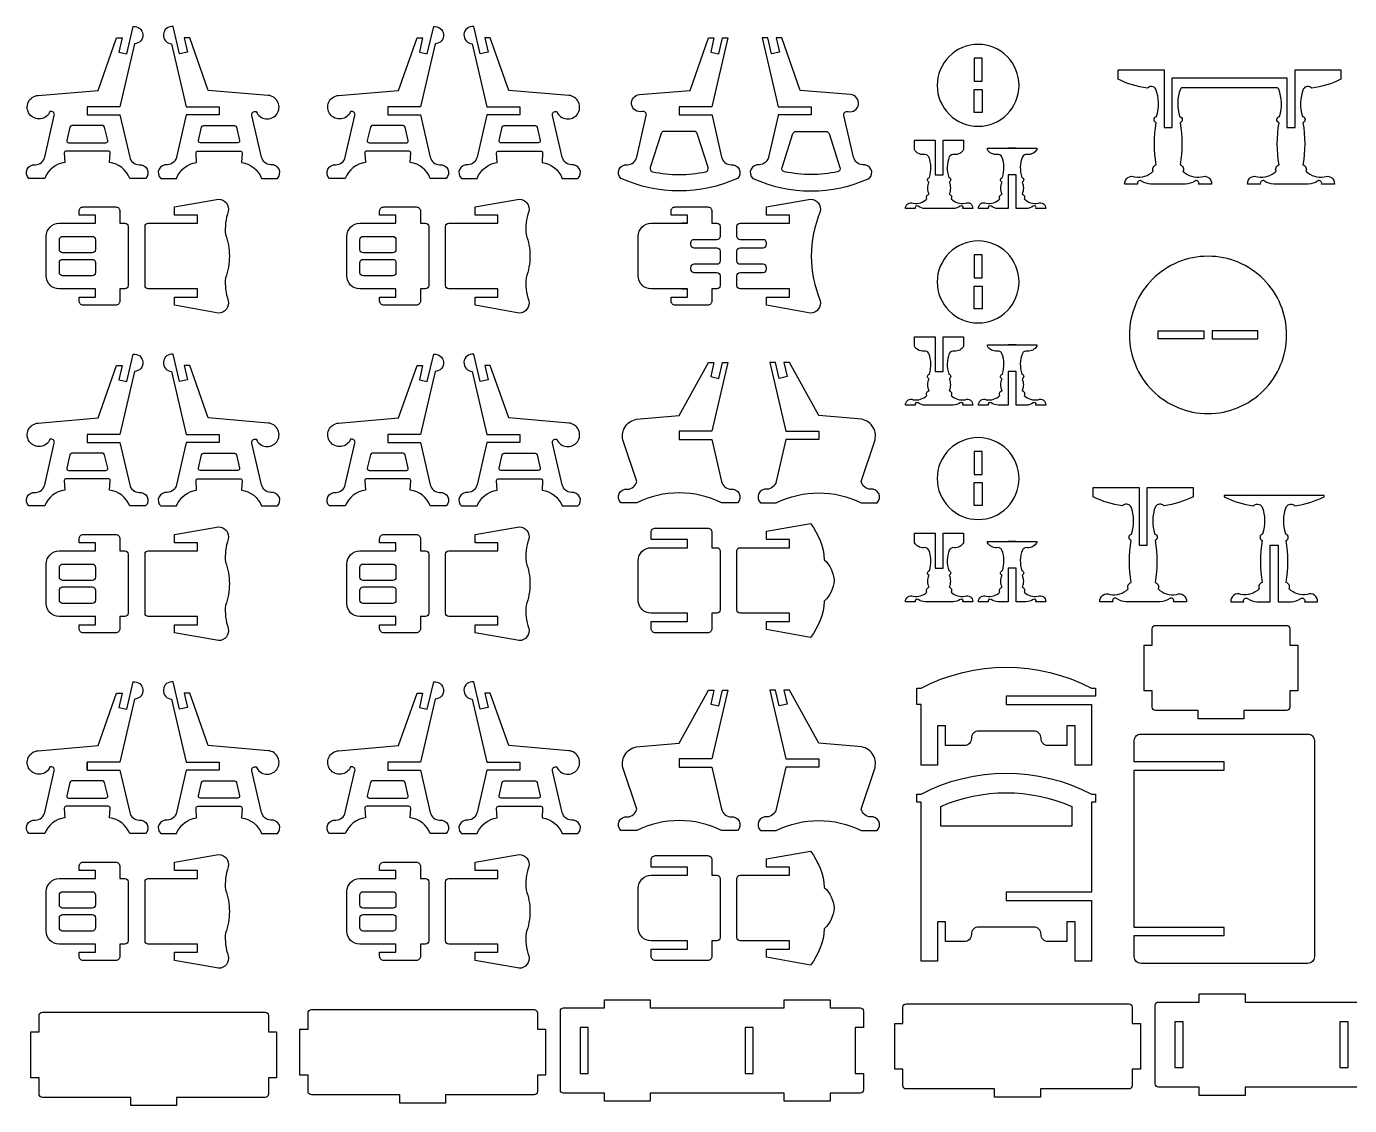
# Model space of a CAD drawing. Extents: x 4832.9 to 4875.3, y 1537.2 to 1563.8.
# Drawn here: x 4832.93 to 4853.13, y 1537.19 to 1553.66 of the extents above; entities that cross this region are included whole.
import ezdxf

# ---------------------------------------------------------------- set-up
doc = ezdxf.new("R2010")
doc.units = 0
doc.header["$MEASUREMENT"] = 0
doc.layers.add('LAYER1', color=18, linetype='CONTINUOUS')

msp = doc.modelspace()

# ---------------------------------------------------------------- linework, layer by layer
at = {"layer": 'LAYER1'}
for points in [[(4833.861, 1552.37), (4833.861, 1552.308), (4834.361, 1552.308), (4834.51, 1551.666, 0.343544), (4834.652, 1551.547, -0.729626), (4834.751, 1551.341), (4834.51, 1551.341, 0.693778), (4834.51, 1551.341, 0.271498), (4834.203, 1551.584), (4834.213, 1551.73, 0.394231), (4834.183, 1551.758), (4833.539, 1551.758, 0.394231), (4833.509, 1551.73), (4833.518, 1551.584, 0.271498), (4833.212, 1551.341), (4832.971, 1551.341, -0.729626), (4833.07, 1551.547, 0.343544), (4833.212, 1551.666), (4833.359, 1552.299, 0.616854), (4833.292, 1552.359, -0.585378), (4832.98, 1552.321, -0.585378), (4833.111, 1552.607), (4834.026, 1552.684), (4834.308, 1553.483), (4834.392, 1553.483), (4834.342, 1553.267), (4834.464, 1553.239), (4834.561, 1553.658, -0.427759), (4834.711, 1553.538, -0.427759), (4834.584, 1553.394), (4834.361, 1552.433), (4833.861, 1552.433)], [(4835.873, 1552.37), (4835.873, 1552.308), (4835.373, 1552.308), (4835.224, 1551.666, -0.343544), (4835.082, 1551.547, 0.729626), (4834.983, 1551.341), (4835.224, 1551.341, -0.693778), (4835.224, 1551.341, -0.271498), (4835.531, 1551.584), (4835.522, 1551.73, -0.394231), (4835.552, 1551.758), (4836.195, 1551.758, -0.394231), (4836.225, 1551.73), (4836.216, 1551.584, -0.271498), (4836.522, 1551.341), (4836.763, 1551.341, 0.729626), (4836.664, 1551.547, -0.343544), (4836.522, 1551.666), (4836.375, 1552.299, -0.616854), (4836.442, 1552.359, 0.585378), (4836.754, 1552.321, 0.585378), (4836.624, 1552.607), (4835.708, 1552.684), (4835.426, 1553.483), (4835.342, 1553.483), (4835.392, 1553.267), (4835.27, 1553.239), (4835.173, 1553.658, 0.427759), (4835.023, 1553.538, 0.427759), (4835.15, 1553.394), (4835.373, 1552.433), (4835.873, 1552.433)], [(4838.449, 1552.37), (4838.449, 1552.308), (4838.949, 1552.308), (4839.098, 1551.666, 0.343544), (4839.24, 1551.547, -0.729626), (4839.339, 1551.341), (4839.098, 1551.341, 0.693778), (4839.098, 1551.341, 0.271498), (4838.792, 1551.584), (4838.801, 1551.73, 0.394231), (4838.771, 1551.758), (4838.127, 1551.758, 0.394231), (4838.097, 1551.73), (4838.107, 1551.584, 0.271498), (4837.8, 1551.341), (4837.559, 1551.341, -0.729626), (4837.658, 1551.547, 0.343544), (4837.8, 1551.666), (4837.947, 1552.299, 0.616854), (4837.881, 1552.359, -0.585378), (4837.568, 1552.321, -0.585378), (4837.699, 1552.607), (4838.614, 1552.684), (4838.897, 1553.483), (4838.981, 1553.483), (4838.931, 1553.267), (4839.052, 1553.239), (4839.15, 1553.658, -0.427759), (4839.299, 1553.538, -0.427759), (4839.172, 1553.394), (4838.949, 1552.433), (4838.449, 1552.433)], [(4840.462, 1552.37), (4840.462, 1552.308), (4839.962, 1552.308), (4839.813, 1551.666, -0.343544), (4839.671, 1551.547, 0.729626), (4839.572, 1551.341), (4839.813, 1551.341, -0.693778), (4839.813, 1551.341, -0.271498), (4840.119, 1551.584), (4840.11, 1551.73, -0.394231), (4840.14, 1551.758), (4840.784, 1551.758, -0.394231), (4840.813, 1551.73), (4840.804, 1551.584, -0.271498), (4841.111, 1551.341), (4841.352, 1551.341, 0.729626), (4841.253, 1551.547, -0.343544), (4841.111, 1551.666), (4840.964, 1552.299, -0.616854), (4841.03, 1552.359, 0.585378), (4841.343, 1552.321, 0.585378), (4841.212, 1552.607), (4840.296, 1552.684), (4840.014, 1553.483), (4839.93, 1553.483), (4839.98, 1553.267), (4839.858, 1553.239), (4839.761, 1553.658, 0.427759), (4839.612, 1553.538, 0.427759), (4839.739, 1553.394), (4839.962, 1552.433), (4840.462, 1552.433)], [(4843.787, 1551.341, -0.216684), (4842.007, 1551.341, -0.729626), (4842.106, 1551.547, 0.343544), (4842.248, 1551.666), (4842.395, 1552.299, 0.616854), (4842.328, 1552.359, -0.432644), (4842.171, 1552.47, -0.432644), (4842.292, 1552.619), (4843.062, 1552.684), (4843.344, 1553.483), (4843.428, 1553.483), (4843.378, 1553.267), (4843.5, 1553.239), (4843.556, 1553.483), (4843.64, 1553.483), (4843.397, 1552.433), (4842.897, 1552.433), (4842.897, 1552.308), (4843.397, 1552.308, 0.04526), (4843.399, 1552.299), (4843.545, 1551.666, 0.343544), (4843.688, 1551.547, -0.729626)], [(4844.019, 1551.341, 0.216684), (4845.799, 1551.341, 0.729626), (4845.7, 1551.547, -0.343544), (4845.558, 1551.666), (4845.411, 1552.299, -0.616854), (4845.478, 1552.359, 0.432644), (4845.634, 1552.47, 0.432644), (4845.513, 1552.619), (4844.744, 1552.684), (4844.462, 1553.483), (4844.378, 1553.483), (4844.428, 1553.267), (4844.306, 1553.239), (4844.249, 1553.483), (4844.165, 1553.483), (4844.409, 1552.433), (4844.909, 1552.433), (4844.909, 1552.308), (4844.409, 1552.308, -0.04526), (4844.407, 1552.299), (4844.26, 1551.666, -0.343544), (4844.118, 1551.547, 0.729626)], [(4847.46, 1553.385, 0.414214), (4846.835, 1552.76, 0.414214), (4847.46, 1552.135, 0.414214), (4848.085, 1552.76, 0.414214)], [(4852.032, 1552.723), (4850.564, 1552.723, 0.076649), (4850.548, 1552.704, 0.169376), (4850.536, 1552.286, -0.755968), (4850.543, 1552.19, -0.0823), (4850.543, 1551.546, -0.497317), (4850.587, 1551.449, 0.242348), (4850.868, 1551.363, -0.570657), (4851.023, 1551.253), (4850.826, 1551.253, 0.75881), (4850.766, 1551.3, -0.158853), (4850.623, 1551.253), (4850.098, 1551.253, -0.158853), (4849.955, 1551.3, 0.75881), (4849.895, 1551.253), (4849.698, 1551.253, -0.570657), (4849.853, 1551.363, 0.242348), (4850.134, 1551.449, -0.497317), (4850.178, 1551.546, -0.0823), (4850.178, 1552.19, -0.755968), (4850.185, 1552.286, 0.169376), (4850.173, 1552.704, 0.480983), (4850.044, 1552.718, -0.082494), (4849.598, 1552.853), (4849.598, 1552.998), (4850.298, 1552.998), (4850.298, 1552.115), (4850.423, 1552.115), (4850.423, 1552.873), (4852.173, 1552.873), (4852.173, 1552.115), (4852.298, 1552.115), (4852.298, 1552.998), (4852.998, 1552.998), (4852.998, 1552.853, -0.082494), (4852.552, 1552.718, 0.480983), (4852.423, 1552.704, 0.169376), (4852.411, 1552.286, -0.755968), (4852.418, 1552.19, -0.0823), (4852.418, 1551.546, -0.497317), (4852.462, 1551.449, 0.242348), (4852.743, 1551.363, -0.570657), (4852.898, 1551.253), (4852.701, 1551.253, 0.75881), (4852.641, 1551.3, -0.158853), (4852.498, 1551.253), (4851.973, 1551.253, -0.158853), (4851.83, 1551.3, 0.75881), (4851.77, 1551.253), (4851.573, 1551.253, -0.570657), (4851.728, 1551.363, 0.242348), (4852.009, 1551.449, -0.497317), (4852.053, 1551.546, -0.0823), (4852.053, 1552.19, -0.755968), (4852.06, 1552.286, 0.169376), (4852.048, 1552.704, 0.076649)], [(4833.861, 1552.146), (4833.624, 1552.146, 0.348878), (4833.595, 1552.122), (4833.548, 1551.919, 0.482714), (4833.577, 1551.883), (4834.145, 1551.883, 0.216532), (4834.167, 1551.893, 0.240993), (4834.174, 1551.919), (4834.127, 1552.122, 0.348878), (4834.098, 1552.146)], [(4835.873, 1552.146), (4836.11, 1552.146, -0.348878), (4836.139, 1552.122), (4836.187, 1551.919, -0.482714), (4836.157, 1551.883), (4835.589, 1551.883, -0.216532), (4835.567, 1551.893, -0.240993), (4835.56, 1551.919), (4835.607, 1552.122, -0.348878), (4835.636, 1552.146)], [(4838.449, 1552.146), (4838.212, 1552.146, 0.348878), (4838.183, 1552.122), (4838.136, 1551.919, 0.482714), (4838.165, 1551.883), (4838.733, 1551.883, 0.216532), (4838.756, 1551.893, 0.240993), (4838.762, 1551.919), (4838.715, 1552.122, 0.348878), (4838.686, 1552.146)], [(4840.462, 1552.146), (4840.699, 1552.146, -0.348878), (4840.728, 1552.122), (4840.775, 1551.919, -0.482714), (4840.746, 1551.883), (4840.178, 1551.883, -0.216532), (4840.155, 1551.893, -0.240993), (4840.148, 1551.919), (4840.196, 1552.122, -0.348878), (4840.225, 1552.146)], [(4843.339, 1551.507), (4843.173, 1552.023, 0.325785), (4843.125, 1552.058), (4842.668, 1552.058, 0.325785), (4842.62, 1552.023), (4842.454, 1551.507, 0.442618), (4842.491, 1551.442, 0.107932), (4843.302, 1551.442, 0.442618)], [(4844.467, 1551.507), (4844.633, 1552.023, -0.325785), (4844.68, 1552.058), (4845.138, 1552.058, -0.325785), (4845.185, 1552.023), (4845.351, 1551.507, -0.442618), (4845.315, 1551.442, -0.107932), (4844.504, 1551.442, -0.442618)], [(4847.239, 1551.78, -0.301445), (4847.098, 1551.705, 0.346418), (4847.02, 1551.668, 0.169376), (4847.011, 1551.355, -0.755968), (4847.017, 1551.283, -0.217136), (4847.017, 1551.1, -0.497317), (4847.05, 1551.027, 0.242348), (4847.26, 1550.963, -0.570657), (4847.377, 1550.88), (4847.229, 1550.88, 0.75881), (4847.184, 1550.915, -0.158853), (4847.077, 1550.88), (4846.652, 1550.88, -0.158853), (4846.544, 1550.915, 0.75881), (4846.5, 1550.88), (4846.352, 1550.88, -0.570657), (4846.468, 1550.963, 0.242348), (4846.678, 1551.027, -0.497317), (4846.712, 1551.1, -0.217136), (4846.712, 1551.283, -0.755968), (4846.717, 1551.355, 0.169376), (4846.708, 1551.668, 0.346418), (4846.63, 1551.705, -0.301445), (4846.489, 1551.78), (4846.489, 1551.925), (4846.802, 1551.925), (4846.802, 1551.393), (4846.927, 1551.393), (4846.927, 1551.925), (4847.239, 1551.925)], [(4848.354, 1551.78, -0.301445), (4848.212, 1551.705, 0.346418), (4848.135, 1551.668, 0.169376), (4848.126, 1551.355, -0.755968), (4848.131, 1551.283, -0.217136), (4848.131, 1551.1, -0.497317), (4848.164, 1551.027, 0.242348), (4848.375, 1550.963, -0.570657), (4848.491, 1550.88), (4848.343, 1550.88, 0.75881), (4848.299, 1550.915, -0.158853), (4848.191, 1550.88), (4848.041, 1550.88), (4848.041, 1551.393), (4847.916, 1551.393), (4847.916, 1550.88), (4847.766, 1550.88, -0.158853), (4847.659, 1550.915, 0.75881), (4847.614, 1550.88), (4847.466, 1550.88, -0.570657), (4847.583, 1550.963, 0.242348), (4847.793, 1551.027, -0.497317), (4847.826, 1551.1, -0.217136), (4847.826, 1551.283, -0.755968), (4847.831, 1551.355, 0.169376), (4847.823, 1551.668, 0.346418), (4847.745, 1551.705, -0.301445), (4847.604, 1551.78), (4847.604, 1551.8), (4848.354, 1551.8)], [(4833.432, 1550.655), (4833.986, 1550.655), (4833.986, 1550.78), (4833.736, 1550.78), (4833.736, 1550.839, -0.414214), (4833.801, 1550.905), (4834.295, 1550.905, -0.414214), (4834.361, 1550.839), (4834.361, 1550.655), (4834.436, 1550.655, -0.414214), (4834.486, 1550.605), (4834.486, 1549.705, -0.414214), (4834.436, 1549.655), (4834.361, 1549.655), (4834.361, 1549.47, -0.414214), (4834.295, 1549.405), (4833.801, 1549.405, -0.414214), (4833.736, 1549.47), (4833.736, 1549.53), (4833.986, 1549.53), (4833.986, 1549.655), (4833.432, 1549.655, -0.414214), (4833.236, 1549.851), (4833.236, 1550.458, -0.414214)], [(4834.743, 1550.155), (4834.743, 1550.605, -0.414214), (4834.793, 1550.655), (4835.543, 1550.655), (4835.543, 1550.78), (4835.193, 1550.78), (4835.193, 1550.905), (4835.865, 1551.023, -0.480696), (4836.015, 1550.835, 0.114725), (4835.972, 1550.484, -0.088383), (4836.031, 1550.155, -0.088383), (4835.972, 1549.825, 0.114725), (4836.015, 1549.474, -0.480696), (4835.865, 1549.286), (4835.193, 1549.405), (4835.193, 1549.53), (4835.543, 1549.53), (4835.543, 1549.655), (4834.793, 1549.655, -0.414214), (4834.743, 1549.705)], [(4838.021, 1550.655), (4838.574, 1550.655), (4838.574, 1550.78), (4838.324, 1550.78), (4838.324, 1550.839, -0.414214), (4838.39, 1550.905), (4838.884, 1550.905, -0.414214), (4838.949, 1550.839), (4838.949, 1550.655), (4839.024, 1550.655, -0.414214), (4839.074, 1550.605), (4839.074, 1549.705, -0.414214), (4839.024, 1549.655), (4838.949, 1549.655), (4838.949, 1549.47, -0.414214), (4838.884, 1549.405), (4838.39, 1549.405, -0.414214), (4838.324, 1549.47), (4838.324, 1549.53), (4838.574, 1549.53), (4838.574, 1549.655), (4838.021, 1549.655, -0.414214), (4837.824, 1549.851), (4837.824, 1550.458, -0.414214)], [(4839.331, 1550.155), (4839.331, 1550.605, -0.414214), (4839.381, 1550.655), (4840.131, 1550.655), (4840.131, 1550.78), (4839.781, 1550.78), (4839.781, 1550.905), (4840.453, 1551.023, -0.480696), (4840.603, 1550.835, 0.114725), (4840.56, 1550.484, -0.088383), (4840.619, 1550.155, -0.088383), (4840.56, 1549.825, 0.114725), (4840.603, 1549.474, -0.480696), (4840.453, 1549.286), (4839.781, 1549.405), (4839.781, 1549.53), (4840.131, 1549.53), (4840.131, 1549.655), (4839.381, 1549.655, -0.414214), (4839.331, 1549.705)], [(4843.522, 1550.605), (4843.522, 1550.455, -0.414214), (4843.472, 1550.405), (4843.122, 1550.405, 0.414214), (4843.072, 1550.355), (4843.072, 1550.33, 0.414214), (4843.122, 1550.28), (4843.472, 1550.28, -0.414214), (4843.522, 1550.23), (4843.522, 1550.155), (4843.522, 1550.08, -0.414214), (4843.472, 1550.03), (4843.122, 1550.03, 0.414214), (4843.072, 1549.98), (4843.072, 1549.955, 0.414214), (4843.122, 1549.905), (4843.472, 1549.905, -0.414214), (4843.522, 1549.855), (4843.522, 1549.705, -0.414214), (4843.472, 1549.655), (4843.397, 1549.655), (4843.397, 1549.47, -0.414214), (4843.331, 1549.405), (4842.837, 1549.405, -0.414214), (4842.772, 1549.47), (4842.772, 1549.53), (4843.022, 1549.53), (4843.022, 1549.655), (4842.468, 1549.655, -0.414214), (4842.272, 1549.851), (4842.272, 1550.458, -0.414214), (4842.468, 1550.655), (4843.022, 1550.655), (4843.022, 1550.78), (4842.772, 1550.78), (4842.772, 1550.839, -0.414214), (4842.837, 1550.905), (4843.331, 1550.905, -0.414214), (4843.397, 1550.839), (4843.397, 1550.655), (4843.472, 1550.655, -0.414214)], [(4845.05, 1549.474, -0.480696), (4844.9, 1549.286), (4844.229, 1549.405), (4844.229, 1549.53), (4844.579, 1549.53), (4844.579, 1549.655), (4843.829, 1549.655, -0.414214), (4843.779, 1549.705), (4843.779, 1549.855, -0.414214), (4843.829, 1549.905), (4844.179, 1549.905, 0.414214), (4844.229, 1549.955), (4844.229, 1549.98, 0.414214), (4844.179, 1550.03), (4843.829, 1550.03, -0.414214), (4843.779, 1550.08), (4843.779, 1550.155), (4843.779, 1550.23, -0.414214), (4843.829, 1550.28), (4844.179, 1550.28, 0.414214), (4844.229, 1550.33), (4844.229, 1550.355, 0.414214), (4844.179, 1550.405), (4843.829, 1550.405, -0.414214), (4843.779, 1550.455), (4843.779, 1550.605, -0.414214), (4843.829, 1550.655), (4844.579, 1550.655), (4844.579, 1550.78), (4844.229, 1550.78), (4844.229, 1550.905), (4844.9, 1551.023, -0.480696), (4845.05, 1550.835, 0.200144)], [(4833.986, 1550.405), (4833.986, 1550.255, -0.414214), (4833.936, 1550.205), (4833.486, 1550.205, -0.414214), (4833.436, 1550.255), (4833.436, 1550.405, -0.414214), (4833.486, 1550.455), (4833.936, 1550.455, -0.414214)], [(4838.574, 1550.405), (4838.574, 1550.255, -0.414214), (4838.524, 1550.205), (4838.074, 1550.205, -0.414214), (4838.024, 1550.255), (4838.024, 1550.405, -0.414214), (4838.074, 1550.455), (4838.524, 1550.455, -0.414214)], [(4847.46, 1550.385, 0.414214), (4846.835, 1549.76, 0.414214), (4847.46, 1549.135, 0.414214), (4848.085, 1549.76, 0.414214)], [(4833.986, 1550.055), (4833.986, 1549.905, -0.414214), (4833.936, 1549.855), (4833.486, 1549.855, -0.414214), (4833.436, 1549.905), (4833.436, 1550.055, -0.414214), (4833.486, 1550.105), (4833.936, 1550.105, -0.414214)], [(4838.574, 1550.055), (4838.574, 1549.905, -0.414214), (4838.524, 1549.855), (4838.074, 1549.855, -0.414214), (4838.024, 1549.905), (4838.024, 1550.055, -0.414214), (4838.074, 1550.105), (4838.524, 1550.105, -0.414214)], [(4850.969, 1550.152, 0.414214), (4849.769, 1548.952, 0.414214), (4850.969, 1547.752, 0.414214), (4852.169, 1548.952, 0.414214)], [(4847.239, 1548.78, -0.301445), (4847.098, 1548.705, 0.346418), (4847.02, 1548.668, 0.169376), (4847.011, 1548.355, -0.755968), (4847.017, 1548.283, -0.217136), (4847.017, 1548.1, -0.497317), (4847.05, 1548.027, 0.242348), (4847.26, 1547.963, -0.570657), (4847.377, 1547.88), (4847.229, 1547.88, 0.75881), (4847.184, 1547.915, -0.158853), (4847.077, 1547.88), (4846.652, 1547.88, -0.158853), (4846.544, 1547.915, 0.75881), (4846.5, 1547.88), (4846.352, 1547.88, -0.570657), (4846.468, 1547.963, 0.242348), (4846.678, 1548.027, -0.497317), (4846.712, 1548.1, -0.217136), (4846.712, 1548.283, -0.755968), (4846.717, 1548.355, 0.169376), (4846.708, 1548.668, 0.346418), (4846.63, 1548.705, -0.301445), (4846.489, 1548.78), (4846.489, 1548.925), (4846.802, 1548.925), (4846.802, 1548.393), (4846.927, 1548.393), (4846.927, 1548.925), (4847.239, 1548.925)], [(4833.861, 1547.37), (4833.861, 1547.308), (4834.361, 1547.308), (4834.51, 1546.666, 0.343544), (4834.652, 1546.547, -0.729626), (4834.751, 1546.341), (4834.51, 1546.341, 0.693778), (4834.51, 1546.341, 0.271498), (4834.203, 1546.584), (4834.213, 1546.73, 0.394231), (4834.183, 1546.758), (4833.539, 1546.758, 0.394231), (4833.509, 1546.73), (4833.518, 1546.584, 0.271498), (4833.212, 1546.341), (4832.971, 1546.341, -0.729626), (4833.07, 1546.547, 0.343544), (4833.212, 1546.666), (4833.359, 1547.299, 0.616854), (4833.292, 1547.359, -0.585378), (4832.98, 1547.321, -0.585378), (4833.111, 1547.607), (4834.026, 1547.684), (4834.308, 1548.483), (4834.392, 1548.483), (4834.342, 1548.267), (4834.464, 1548.239), (4834.561, 1548.658, -0.427759), (4834.711, 1548.538, -0.427759), (4834.584, 1548.394), (4834.361, 1547.433), (4833.861, 1547.433)], [(4835.873, 1547.37), (4835.873, 1547.308), (4835.373, 1547.308), (4835.224, 1546.666, -0.343544), (4835.082, 1546.547, 0.729626), (4834.983, 1546.341), (4835.224, 1546.341, -0.693778), (4835.224, 1546.341, -0.271498), (4835.531, 1546.584), (4835.522, 1546.73, -0.394231), (4835.552, 1546.758), (4836.195, 1546.758, -0.394231), (4836.225, 1546.73), (4836.216, 1546.584, -0.271498), (4836.522, 1546.341), (4836.763, 1546.341, 0.729626), (4836.664, 1546.547, -0.343544), (4836.522, 1546.666), (4836.375, 1547.299, -0.616854), (4836.442, 1547.359, 0.585378), (4836.754, 1547.321, 0.585378), (4836.624, 1547.607), (4835.708, 1547.684), (4835.426, 1548.483), (4835.342, 1548.483), (4835.392, 1548.267), (4835.27, 1548.239), (4835.173, 1548.658, 0.427759), (4835.023, 1548.538, 0.427759), (4835.15, 1548.394), (4835.373, 1547.433), (4835.873, 1547.433)], [(4838.449, 1547.37), (4838.449, 1547.308), (4838.949, 1547.308), (4839.098, 1546.666, 0.343544), (4839.24, 1546.547, -0.729626), (4839.339, 1546.341), (4839.098, 1546.341, 0.693778), (4839.098, 1546.341, 0.271498), (4838.792, 1546.584), (4838.801, 1546.73, 0.394231), (4838.771, 1546.758), (4838.127, 1546.758, 0.394231), (4838.097, 1546.73), (4838.107, 1546.584, 0.271498), (4837.8, 1546.341), (4837.559, 1546.341, -0.729626), (4837.658, 1546.547, 0.343544), (4837.8, 1546.666), (4837.947, 1547.299, 0.616854), (4837.881, 1547.359, -0.585378), (4837.568, 1547.321, -0.585378), (4837.699, 1547.607), (4838.614, 1547.684), (4838.897, 1548.483), (4838.981, 1548.483), (4838.931, 1548.267), (4839.052, 1548.239), (4839.15, 1548.658, -0.427759), (4839.299, 1548.538, -0.427759), (4839.172, 1548.394), (4838.949, 1547.433), (4838.449, 1547.433)], [(4840.462, 1547.37), (4840.462, 1547.308), (4839.962, 1547.308), (4839.813, 1546.666, -0.343544), (4839.671, 1546.547, 0.729626), (4839.572, 1546.341), (4839.813, 1546.341, -0.693778), (4839.813, 1546.341, -0.271498), (4840.119, 1546.584), (4840.11, 1546.73, -0.394231), (4840.14, 1546.758), (4840.784, 1546.758, -0.394231), (4840.813, 1546.73), (4840.804, 1546.584, -0.271498), (4841.111, 1546.341), (4841.352, 1546.341, 0.729626), (4841.253, 1546.547, -0.343544), (4841.111, 1546.666), (4840.964, 1547.299, -0.616854), (4841.03, 1547.359, 0.585378), (4841.343, 1547.321, 0.585378), (4841.212, 1547.607), (4840.296, 1547.684), (4840.014, 1548.483), (4839.93, 1548.483), (4839.98, 1548.267), (4839.858, 1548.239), (4839.761, 1548.658, 0.427759), (4839.612, 1548.538, 0.427759), (4839.739, 1548.394), (4839.962, 1547.433), (4840.462, 1547.433)], [(4848.354, 1548.78, -0.301445), (4848.212, 1548.705, 0.346418), (4848.135, 1548.668, 0.169376), (4848.126, 1548.355, -0.755968), (4848.131, 1548.283, -0.217136), (4848.131, 1548.1, -0.497317), (4848.164, 1548.027, 0.242348), (4848.375, 1547.963, -0.570657), (4848.491, 1547.88), (4848.343, 1547.88, 0.75881), (4848.299, 1547.915, -0.158853), (4848.191, 1547.88), (4848.041, 1547.88), (4848.041, 1548.393), (4847.916, 1548.393), (4847.916, 1547.88), (4847.766, 1547.88, -0.158853), (4847.659, 1547.915, 0.75881), (4847.614, 1547.88), (4847.466, 1547.88, -0.570657), (4847.583, 1547.963, 0.242348), (4847.793, 1548.027, -0.497317), (4847.826, 1548.1, -0.217136), (4847.826, 1548.283, -0.755968), (4847.831, 1548.355, 0.169376), (4847.823, 1548.668, 0.346418), (4847.745, 1548.705, -0.301445), (4847.604, 1548.78), (4847.604, 1548.8), (4848.354, 1548.8)], [(4842.897, 1547.42), (4842.897, 1547.358), (4843.397, 1547.358), (4843.545, 1546.716, 0.343544), (4843.688, 1546.597, -0.729626), (4843.787, 1546.391), (4843.545, 1546.391, 0.230289), (4842.248, 1546.391), (4842.007, 1546.391, -0.729626), (4842.106, 1546.597, 0.343544), (4842.248, 1546.716), (4842.045, 1547.322, -0.456332), (4842.241, 1547.665), (4842.897, 1547.72), (4843.344, 1548.533), (4843.428, 1548.533), (4843.378, 1548.317), (4843.5, 1548.289), (4843.556, 1548.533), (4843.64, 1548.533), (4843.397, 1547.483), (4842.897, 1547.483)], [(4845.027, 1547.42), (4845.027, 1547.358), (4844.527, 1547.358), (4844.378, 1546.716, -0.343544), (4844.236, 1546.597, 0.729626), (4844.137, 1546.391), (4844.378, 1546.391, -0.230289), (4845.676, 1546.391), (4845.917, 1546.391, 0.729626), (4845.818, 1546.597, -0.343544), (4845.676, 1546.716), (4845.878, 1547.322, 0.456332), (4845.683, 1547.665), (4845.027, 1547.72), (4844.579, 1548.533), (4844.496, 1548.533), (4844.546, 1548.317), (4844.424, 1548.289), (4844.367, 1548.533), (4844.283, 1548.533), (4844.527, 1547.483), (4845.027, 1547.483)], [(4847.46, 1547.385, 0.414214), (4846.835, 1546.76, 0.414214), (4847.46, 1546.135, 0.414214), (4848.085, 1546.76, 0.414214)], [(4833.861, 1547.146), (4833.624, 1547.146, 0.348878), (4833.595, 1547.122), (4833.548, 1546.919, 0.482714), (4833.577, 1546.883), (4834.145, 1546.883, 0.216532), (4834.167, 1546.893, 0.240993), (4834.174, 1546.919), (4834.127, 1547.122, 0.348878), (4834.098, 1547.146)], [(4835.873, 1547.146), (4836.11, 1547.146, -0.348878), (4836.139, 1547.122), (4836.187, 1546.919, -0.482714), (4836.157, 1546.883), (4835.589, 1546.883, -0.216532), (4835.567, 1546.893, -0.240993), (4835.56, 1546.919), (4835.607, 1547.122, -0.348878), (4835.636, 1547.146)], [(4838.449, 1547.146), (4838.212, 1547.146, 0.348878), (4838.183, 1547.122), (4838.136, 1546.919, 0.482714), (4838.165, 1546.883), (4838.733, 1546.883, 0.216532), (4838.756, 1546.893, 0.240993), (4838.762, 1546.919), (4838.715, 1547.122, 0.348878), (4838.686, 1547.146)], [(4840.462, 1547.146), (4840.699, 1547.146, -0.348878), (4840.728, 1547.122), (4840.775, 1546.919, -0.482714), (4840.746, 1546.883), (4840.178, 1546.883, -0.216532), (4840.155, 1546.893, -0.240993), (4840.148, 1546.919), (4840.196, 1547.122, -0.348878), (4840.225, 1547.146)], [(4850.741, 1546.48, -0.082494), (4850.296, 1546.345, 0.480983), (4850.166, 1546.331, 0.169376), (4850.155, 1545.913, -0.755968), (4850.161, 1545.817, -0.0823), (4850.161, 1545.173, -0.497317), (4850.206, 1545.076, 0.242348), (4850.486, 1544.991, -0.570657), (4850.641, 1544.88), (4850.444, 1544.88, 0.75881), (4850.385, 1544.927, -0.158853), (4850.241, 1544.88), (4849.716, 1544.88, -0.158853), (4849.573, 1544.927, 0.75881), (4849.514, 1544.88), (4849.316, 1544.88, -0.570657), (4849.472, 1544.991, 0.242348), (4849.752, 1545.076, -0.497317), (4849.796, 1545.173, -0.0823), (4849.796, 1545.817, -0.755968), (4849.803, 1545.913, 0.169376), (4849.792, 1546.331, 0.480983), (4849.662, 1546.345, -0.082494), (4849.216, 1546.48), (4849.216, 1546.625), (4849.916, 1546.625), (4849.916, 1545.743), (4850.041, 1545.743), (4850.041, 1546.625), (4850.741, 1546.625)], [(4852.741, 1546.48), (4852.741, 1546.5), (4851.216, 1546.5), (4851.216, 1546.48, 0.082494), (4851.662, 1546.345, -0.480983), (4851.792, 1546.331, -0.169376), (4851.803, 1545.913, 0.755968), (4851.796, 1545.817, 0.0823), (4851.796, 1545.173, 0.497317), (4851.752, 1545.076, -0.242348), (4851.472, 1544.991, 0.570657), (4851.316, 1544.88), (4851.514, 1544.88, -0.75881), (4851.573, 1544.927, 0.158853), (4851.716, 1544.88), (4851.916, 1544.88), (4851.916, 1545.743), (4852.041, 1545.743), (4852.041, 1544.88), (4852.241, 1544.88, 0.158853), (4852.385, 1544.927, -0.75881), (4852.444, 1544.88), (4852.641, 1544.88, 0.570657), (4852.486, 1544.991, -0.242348), (4852.206, 1545.076, 0.497317), (4852.161, 1545.173, 0.0823), (4852.161, 1545.817, 0.755968), (4852.155, 1545.913, -0.169376), (4852.166, 1546.331, -0.480983), (4852.296, 1546.345, 0.082494)], [(4834.743, 1545.155), (4834.743, 1545.605, -0.414214), (4834.793, 1545.655), (4835.543, 1545.655), (4835.543, 1545.78), (4835.193, 1545.78), (4835.193, 1545.905), (4835.865, 1546.023, -0.480696), (4836.015, 1545.835, 0.114725), (4835.972, 1545.484, -0.088383), (4836.031, 1545.155, -0.088383), (4835.972, 1544.825, 0.114725), (4836.015, 1544.474, -0.480696), (4835.865, 1544.286), (4835.193, 1544.405), (4835.193, 1544.53), (4835.543, 1544.53), (4835.543, 1544.655), (4834.793, 1544.655, -0.414214), (4834.743, 1544.705)], [(4839.331, 1545.155), (4839.331, 1545.605, -0.414214), (4839.381, 1545.655), (4840.131, 1545.655), (4840.131, 1545.78), (4839.781, 1545.78), (4839.781, 1545.905), (4840.453, 1546.023, -0.480696), (4840.603, 1545.835, 0.114725), (4840.56, 1545.484, -0.088383), (4840.619, 1545.155, -0.088383), (4840.56, 1544.825, 0.114725), (4840.603, 1544.474, -0.480696), (4840.453, 1544.286), (4839.781, 1544.405), (4839.781, 1544.53), (4840.131, 1544.53), (4840.131, 1544.655), (4839.381, 1544.655, -0.414214), (4839.331, 1544.705)], [(4842.468, 1545.705), (4843.022, 1545.705), (4843.022, 1545.83), (4842.468, 1545.83), (4842.468, 1545.939, -0.414214), (4842.533, 1546.005), (4843.331, 1546.005, -0.414214), (4843.397, 1545.939), (4843.397, 1545.705), (4843.472, 1545.705, -0.414214), (4843.522, 1545.655), (4843.522, 1544.755, -0.414214), (4843.472, 1544.705), (4843.397, 1544.705), (4843.397, 1544.47, -0.414214), (4843.331, 1544.405), (4842.533, 1544.405, -0.414214), (4842.468, 1544.47), (4842.468, 1544.58), (4843.022, 1544.58), (4843.022, 1544.705), (4842.468, 1544.705, -0.414214), (4842.272, 1544.901), (4842.272, 1545.508, -0.414214)], [(4844.9, 1544.336), (4844.229, 1544.455), (4844.229, 1544.58), (4844.579, 1544.58), (4844.579, 1544.705), (4843.829, 1544.705, -0.414214), (4843.779, 1544.755), (4843.779, 1545.205), (4843.779, 1545.655, -0.414214), (4843.829, 1545.705), (4844.579, 1545.705), (4844.579, 1545.83), (4844.229, 1545.83), (4844.229, 1545.955), (4844.9, 1546.073, -0.157436), (4845.112, 1545.519, -0.191506), (4845.26, 1545.205, -0.191506), (4845.112, 1544.89, -0.157436)], [(4833.432, 1545.655), (4833.986, 1545.655), (4833.986, 1545.78), (4833.736, 1545.78), (4833.736, 1545.839, -0.414214), (4833.801, 1545.905), (4834.295, 1545.905, -0.414214), (4834.361, 1545.839), (4834.361, 1545.655), (4834.436, 1545.655, -0.414214), (4834.486, 1545.605), (4834.486, 1544.705, -0.414214), (4834.436, 1544.655), (4834.361, 1544.655), (4834.361, 1544.47, -0.414214), (4834.295, 1544.405), (4833.801, 1544.405, -0.414214), (4833.736, 1544.47), (4833.736, 1544.53), (4833.986, 1544.53), (4833.986, 1544.655), (4833.432, 1544.655, -0.414214), (4833.236, 1544.851), (4833.236, 1545.458, -0.414214)], [(4838.021, 1545.655), (4838.574, 1545.655), (4838.574, 1545.78), (4838.324, 1545.78), (4838.324, 1545.839, -0.414214), (4838.39, 1545.905), (4838.884, 1545.905, -0.414214), (4838.949, 1545.839), (4838.949, 1545.655), (4839.024, 1545.655, -0.414214), (4839.074, 1545.605), (4839.074, 1544.705, -0.414214), (4839.024, 1544.655), (4838.949, 1544.655), (4838.949, 1544.47, -0.414214), (4838.884, 1544.405), (4838.39, 1544.405, -0.414214), (4838.324, 1544.47), (4838.324, 1544.53), (4838.574, 1544.53), (4838.574, 1544.655), (4838.021, 1544.655, -0.414214), (4837.824, 1544.851), (4837.824, 1545.458, -0.414214)], [(4847.239, 1545.78, -0.301445), (4847.098, 1545.705, 0.346418), (4847.02, 1545.668, 0.169376), (4847.011, 1545.355, -0.755968), (4847.017, 1545.283, -0.217136), (4847.017, 1545.1, -0.497317), (4847.05, 1545.027, 0.242348), (4847.26, 1544.963, -0.570657), (4847.377, 1544.88), (4847.229, 1544.88, 0.75881), (4847.184, 1544.915, -0.158853), (4847.077, 1544.88), (4846.652, 1544.88, -0.158853), (4846.544, 1544.915, 0.75881), (4846.5, 1544.88), (4846.352, 1544.88, -0.570657), (4846.468, 1544.963, 0.242348), (4846.678, 1545.027, -0.497317), (4846.712, 1545.1, -0.217136), (4846.712, 1545.283, -0.755968), (4846.717, 1545.355, 0.169376), (4846.708, 1545.668, 0.346418), (4846.63, 1545.705, -0.301445), (4846.489, 1545.78), (4846.489, 1545.925), (4846.802, 1545.925), (4846.802, 1545.393), (4846.927, 1545.393), (4846.927, 1545.925), (4847.239, 1545.925)], [(4848.354, 1545.78, -0.301445), (4848.212, 1545.705, 0.346418), (4848.135, 1545.668, 0.169376), (4848.126, 1545.355, -0.755968), (4848.131, 1545.283, -0.217136), (4848.131, 1545.1, -0.497317), (4848.164, 1545.027, 0.242348), (4848.375, 1544.963, -0.570657), (4848.491, 1544.88), (4848.343, 1544.88, 0.75881), (4848.299, 1544.915, -0.158853), (4848.191, 1544.88), (4848.041, 1544.88), (4848.041, 1545.393), (4847.916, 1545.393), (4847.916, 1544.88), (4847.766, 1544.88, -0.158853), (4847.659, 1544.915, 0.75881), (4847.614, 1544.88), (4847.466, 1544.88, -0.570657), (4847.583, 1544.963, 0.242348), (4847.793, 1545.027, -0.497317), (4847.826, 1545.1, -0.217136), (4847.826, 1545.283, -0.755968), (4847.831, 1545.355, 0.169376), (4847.823, 1545.668, 0.346418), (4847.745, 1545.705, -0.301445), (4847.604, 1545.78), (4847.604, 1545.8), (4848.354, 1545.8)], [(4833.986, 1545.405), (4833.986, 1545.255, -0.414214), (4833.936, 1545.205), (4833.486, 1545.205, -0.414214), (4833.436, 1545.255), (4833.436, 1545.405, -0.414214), (4833.486, 1545.455), (4833.936, 1545.455, -0.414214)], [(4838.574, 1545.405), (4838.574, 1545.255, -0.414214), (4838.524, 1545.205), (4838.074, 1545.205, -0.414214), (4838.024, 1545.255), (4838.024, 1545.405, -0.414214), (4838.074, 1545.455), (4838.524, 1545.455, -0.414214)], [(4833.986, 1545.055), (4833.986, 1544.905, -0.414214), (4833.936, 1544.855), (4833.486, 1544.855, -0.414214), (4833.436, 1544.905), (4833.436, 1545.055, -0.414214), (4833.486, 1545.105), (4833.936, 1545.105, -0.414214)], [(4838.574, 1545.055), (4838.574, 1544.905, -0.414214), (4838.524, 1544.855), (4838.074, 1544.855, -0.414214), (4838.024, 1544.905), (4838.024, 1545.055, -0.414214), (4838.074, 1545.105), (4838.524, 1545.105, -0.414214)], [(4850.817, 1543.219), (4850.167, 1543.219, -0.414214), (4850.117, 1543.269), (4850.117, 1543.519), (4849.992, 1543.519), (4849.992, 1544.219), (4850.117, 1544.219), (4850.117, 1544.469, -0.414214), (4850.167, 1544.519), (4852.167, 1544.519, -0.414214), (4852.217, 1544.469), (4852.217, 1544.219), (4852.342, 1544.219), (4852.342, 1543.519), (4852.217, 1543.519), (4852.217, 1543.269, -0.414214), (4852.167, 1543.219), (4851.517, 1543.219), (4851.517, 1543.094), (4850.817, 1543.094)], [(4846.589, 1543.562, -0.244984), (4849.189, 1543.562), (4849.251, 1543.562), (4849.251, 1543.437), (4847.889, 1543.437), (4847.889, 1543.312), (4849.189, 1543.312), (4849.189, 1543.159), (4849.189, 1542.384), (4848.939, 1542.384), (4848.939, 1542.985), (4848.814, 1542.985), (4848.814, 1542.685), (4848.527, 1542.685, -0.414214), (4848.42, 1542.792), (4848.42, 1542.799, 0.414214), (4848.312, 1542.907), (4847.465, 1542.907, 0.414214), (4847.358, 1542.799), (4847.358, 1542.792, -0.414214), (4847.25, 1542.685), (4846.964, 1542.685), (4846.964, 1542.985), (4846.839, 1542.985), (4846.839, 1542.384), (4846.589, 1542.384), (4846.589, 1543.159), (4846.589, 1543.312), (4846.526, 1543.312), (4846.526, 1543.562)], [(4833.861, 1542.433), (4833.861, 1542.308), (4834.361, 1542.308), (4834.51, 1541.666, 0.343544), (4834.652, 1541.547, -0.729626), (4834.751, 1541.341), (4834.51, 1541.341, 0.693778), (4834.51, 1541.341, 0.271498), (4834.203, 1541.584), (4834.213, 1541.73, 0.394231), (4834.183, 1541.758), (4833.539, 1541.758, 0.394231), (4833.509, 1541.73), (4833.518, 1541.584, 0.271498), (4833.212, 1541.341), (4832.971, 1541.341, -0.729626), (4833.07, 1541.547, 0.343544), (4833.212, 1541.666), (4833.359, 1542.299, 0.616854), (4833.292, 1542.359, -0.585378), (4832.98, 1542.321, -0.585378), (4833.111, 1542.607), (4834.026, 1542.684), (4834.308, 1543.483), (4834.392, 1543.483), (4834.342, 1543.267), (4834.464, 1543.239), (4834.561, 1543.658, -0.427759), (4834.711, 1543.538, -0.427759), (4834.584, 1543.394), (4834.361, 1542.433), (4833.861, 1542.433), (4833.861, 1542.308)], [(4835.873, 1542.37), (4835.873, 1542.308), (4835.373, 1542.308), (4835.224, 1541.666, -0.343544), (4835.082, 1541.547, 0.729626), (4834.983, 1541.341), (4835.224, 1541.341, -0.693778), (4835.224, 1541.341, -0.271498), (4835.531, 1541.584), (4835.522, 1541.73, -0.394231), (4835.552, 1541.758), (4836.195, 1541.758, -0.394231), (4836.225, 1541.73), (4836.216, 1541.584, -0.271498), (4836.522, 1541.341), (4836.763, 1541.341, 0.729626), (4836.664, 1541.547, -0.343544), (4836.522, 1541.666), (4836.375, 1542.299, -0.616854), (4836.442, 1542.359, 0.585378), (4836.754, 1542.321, 0.585378), (4836.624, 1542.607), (4835.708, 1542.684), (4835.426, 1543.483), (4835.342, 1543.483), (4835.392, 1543.267), (4835.27, 1543.239), (4835.173, 1543.658, 0.427759), (4835.023, 1543.538, 0.427759), (4835.15, 1543.394), (4835.373, 1542.433), (4835.873, 1542.433)], [(4838.449, 1542.37), (4838.449, 1542.308), (4838.949, 1542.308), (4839.098, 1541.666, 0.343544), (4839.24, 1541.547, -0.729626), (4839.339, 1541.341), (4839.098, 1541.341, 0.693778), (4839.098, 1541.341, 0.271498), (4838.792, 1541.584), (4838.801, 1541.73, 0.394231), (4838.771, 1541.758), (4838.127, 1541.758, 0.394231), (4838.097, 1541.73), (4838.107, 1541.584, 0.271498), (4837.8, 1541.341), (4837.559, 1541.341, -0.729626), (4837.658, 1541.547, 0.343544), (4837.8, 1541.666), (4837.947, 1542.299, 0.616854), (4837.881, 1542.359, -0.585378), (4837.568, 1542.321, -0.585378), (4837.699, 1542.607), (4838.614, 1542.684), (4838.897, 1543.483), (4838.981, 1543.483), (4838.931, 1543.267), (4839.052, 1543.239), (4839.15, 1543.658, -0.427759), (4839.299, 1543.538, -0.427759), (4839.172, 1543.394), (4838.949, 1542.433), (4838.449, 1542.433)], [(4840.462, 1542.37), (4840.462, 1542.308), (4839.962, 1542.308), (4839.813, 1541.666, -0.343544), (4839.671, 1541.547, 0.729626), (4839.572, 1541.341), (4839.813, 1541.341, -0.693778), (4839.813, 1541.341, -0.271498), (4840.119, 1541.584), (4840.11, 1541.73, -0.394231), (4840.14, 1541.758), (4840.784, 1541.758, -0.394231), (4840.813, 1541.73), (4840.804, 1541.584, -0.271498), (4841.111, 1541.341), (4841.352, 1541.341, 0.729626), (4841.253, 1541.547, -0.343544), (4841.111, 1541.666), (4840.964, 1542.299, -0.616854), (4841.03, 1542.359, 0.585378), (4841.343, 1542.321, 0.585378), (4841.212, 1542.607), (4840.296, 1542.684), (4840.014, 1543.483), (4839.93, 1543.483), (4839.98, 1543.267), (4839.858, 1543.239), (4839.761, 1543.658, 0.427759), (4839.612, 1543.538, 0.427759), (4839.739, 1543.394), (4839.962, 1542.433), (4840.462, 1542.433)], [(4842.897, 1542.42), (4842.897, 1542.358), (4843.397, 1542.358), (4843.545, 1541.716, 0.343544), (4843.688, 1541.597, -0.729626), (4843.787, 1541.391), (4843.545, 1541.391, 0.230289), (4842.248, 1541.391), (4842.007, 1541.391, -0.729626), (4842.106, 1541.597, 0.343544), (4842.248, 1541.716), (4842.045, 1542.322, -0.456332), (4842.241, 1542.665), (4842.897, 1542.72), (4843.344, 1543.533), (4843.428, 1543.533), (4843.378, 1543.317), (4843.5, 1543.289), (4843.556, 1543.533), (4843.64, 1543.533), (4843.397, 1542.483), (4842.897, 1542.483)], [(4845.027, 1542.42), (4845.027, 1542.358), (4844.527, 1542.358), (4844.378, 1541.716, -0.343544), (4844.236, 1541.597, 0.729626), (4844.137, 1541.391), (4844.378, 1541.391, -0.230289), (4845.676, 1541.391), (4845.917, 1541.391, 0.729626), (4845.818, 1541.597, -0.343544), (4845.676, 1541.716), (4845.878, 1542.322, 0.456332), (4845.683, 1542.665), (4845.027, 1542.72), (4844.579, 1543.533), (4844.496, 1543.533), (4844.546, 1543.317), (4844.424, 1543.289), (4844.367, 1543.533), (4844.283, 1543.533), (4844.527, 1542.483), (4845.027, 1542.483)], [(4849.843, 1539.786), (4851.218, 1539.786), (4851.218, 1539.911), (4849.843, 1539.911), (4849.843, 1542.311), (4851.218, 1542.311), (4851.218, 1542.436), (4849.843, 1542.436), (4849.843, 1542.761, -0.414214), (4849.943, 1542.861), (4852.493, 1542.861, -0.414214), (4852.593, 1542.761), (4852.593, 1539.461, -0.414214), (4852.493, 1539.361), (4849.943, 1539.361, -0.414214), (4849.843, 1539.461)], [(4833.861, 1542.146), (4833.624, 1542.146, 0.348878), (4833.595, 1542.122), (4833.548, 1541.919, 0.482714), (4833.577, 1541.883), (4834.145, 1541.883, 0.216532), (4834.167, 1541.893, 0.240993), (4834.174, 1541.919), (4834.127, 1542.122, 0.348878), (4834.098, 1542.146)], [(4835.873, 1542.146), (4836.11, 1542.146, -0.348878), (4836.139, 1542.122), (4836.187, 1541.919, -0.482714), (4836.157, 1541.883), (4835.589, 1541.883, -0.216532), (4835.567, 1541.893, -0.240993), (4835.56, 1541.919), (4835.607, 1542.122, -0.348878), (4835.636, 1542.146)], [(4838.449, 1542.146), (4838.212, 1542.146, 0.348878), (4838.183, 1542.122), (4838.136, 1541.919, 0.482714), (4838.165, 1541.883), (4838.733, 1541.883, 0.216532), (4838.756, 1541.893, 0.240993), (4838.762, 1541.919), (4838.715, 1542.122, 0.348878), (4838.686, 1542.146)], [(4840.462, 1542.146), (4840.699, 1542.146, -0.348878), (4840.728, 1542.122), (4840.775, 1541.919, -0.482714), (4840.746, 1541.883), (4840.178, 1541.883, -0.216532), (4840.155, 1541.893, -0.240993), (4840.148, 1541.919), (4840.196, 1542.122, -0.348878), (4840.225, 1542.146)], [(4849.189, 1540.446), (4847.889, 1540.446), (4847.889, 1540.321), (4849.189, 1540.321), (4849.189, 1540.168), (4849.189, 1539.393), (4848.939, 1539.393), (4848.939, 1539.994), (4848.814, 1539.994), (4848.814, 1539.694), (4848.527, 1539.694, -0.414214), (4848.42, 1539.802), (4848.42, 1539.808, 0.414214), (4848.312, 1539.916), (4847.465, 1539.916, 0.414214), (4847.358, 1539.808), (4847.358, 1539.802, -0.414214), (4847.25, 1539.694), (4846.964, 1539.694), (4846.964, 1539.994), (4846.839, 1539.994), (4846.839, 1539.393), (4846.589, 1539.393), (4846.589, 1540.168), (4846.589, 1540.321), (4846.589, 1541.821), (4846.526, 1541.821), (4846.526, 1541.946), (4846.589, 1541.946, -0.244984), (4849.189, 1541.946), (4849.251, 1541.946), (4849.251, 1541.821), (4849.189, 1541.821)], [(4848.889, 1541.457), (4846.889, 1541.457), (4846.889, 1541.757, -0.207582), (4848.889, 1541.757)], [(4834.743, 1540.155), (4834.743, 1540.605, -0.414214), (4834.793, 1540.655), (4835.543, 1540.655), (4835.543, 1540.78), (4835.193, 1540.78), (4835.193, 1540.905), (4835.865, 1541.023, -0.480696), (4836.015, 1540.835, 0.114725), (4835.972, 1540.484, -0.088383), (4836.031, 1540.155, -0.088383), (4835.972, 1539.825, 0.114725), (4836.015, 1539.474, -0.480696), (4835.865, 1539.286), (4835.193, 1539.405), (4835.193, 1539.53), (4835.543, 1539.53), (4835.543, 1539.655), (4834.793, 1539.655, -0.414214), (4834.743, 1539.705)], [(4839.331, 1540.155), (4839.331, 1540.605, -0.414214), (4839.381, 1540.655), (4840.131, 1540.655), (4840.131, 1540.78), (4839.781, 1540.78), (4839.781, 1540.905), (4840.453, 1541.023, -0.480696), (4840.603, 1540.835, 0.114725), (4840.56, 1540.484, -0.088383), (4840.619, 1540.155, -0.088383), (4840.56, 1539.825, 0.114725), (4840.603, 1539.474, -0.480696), (4840.453, 1539.286), (4839.781, 1539.405), (4839.781, 1539.53), (4840.131, 1539.53), (4840.131, 1539.655), (4839.381, 1539.655, -0.414214), (4839.331, 1539.705)], [(4842.468, 1540.705), (4843.022, 1540.705), (4843.022, 1540.83), (4842.468, 1540.83), (4842.468, 1540.939, -0.414214), (4842.533, 1541.005), (4843.331, 1541.005, -0.414214), (4843.397, 1540.939), (4843.397, 1540.705), (4843.472, 1540.705, -0.414214), (4843.522, 1540.655), (4843.522, 1539.755, -0.414214), (4843.472, 1539.705), (4843.397, 1539.705), (4843.397, 1539.47, -0.414214), (4843.331, 1539.405), (4842.533, 1539.405, -0.414214), (4842.468, 1539.47), (4842.468, 1539.58), (4843.022, 1539.58), (4843.022, 1539.705), (4842.468, 1539.705, -0.414214), (4842.272, 1539.901), (4842.272, 1540.508, -0.414214)], [(4844.9, 1539.336), (4844.229, 1539.455), (4844.229, 1539.58), (4844.579, 1539.58), (4844.579, 1539.705), (4843.829, 1539.705, -0.414214), (4843.779, 1539.755), (4843.779, 1540.205), (4843.779, 1540.655, -0.414214), (4843.829, 1540.705), (4844.579, 1540.705), (4844.579, 1540.83), (4844.229, 1540.83), (4844.229, 1540.955), (4844.9, 1541.073, -0.157436), (4845.112, 1540.519, -0.191506), (4845.26, 1540.205, -0.191506), (4845.112, 1539.89, -0.157436)], [(4833.432, 1540.655), (4833.986, 1540.655), (4833.986, 1540.78), (4833.736, 1540.78), (4833.736, 1540.839, -0.414214), (4833.801, 1540.905), (4834.295, 1540.905, -0.414214), (4834.361, 1540.839), (4834.361, 1540.655), (4834.436, 1540.655, -0.414214), (4834.486, 1540.605), (4834.486, 1539.705, -0.414214), (4834.436, 1539.655), (4834.361, 1539.655), (4834.361, 1539.47, -0.414214), (4834.295, 1539.405), (4833.801, 1539.405, -0.414214), (4833.736, 1539.47), (4833.736, 1539.53), (4833.986, 1539.53), (4833.986, 1539.655), (4833.432, 1539.655, -0.414214), (4833.236, 1539.851), (4833.236, 1540.458, -0.414214)], [(4838.021, 1540.655), (4838.574, 1540.655), (4838.574, 1540.78), (4838.324, 1540.78), (4838.324, 1540.839, -0.414214), (4838.39, 1540.905), (4838.884, 1540.905, -0.414214), (4838.949, 1540.839), (4838.949, 1540.655), (4839.024, 1540.655, -0.414214), (4839.074, 1540.605), (4839.074, 1539.705, -0.414214), (4839.024, 1539.655), (4838.949, 1539.655), (4838.949, 1539.47, -0.414214), (4838.884, 1539.405), (4838.39, 1539.405, -0.414214), (4838.324, 1539.47), (4838.324, 1539.53), (4838.574, 1539.53), (4838.574, 1539.655), (4838.021, 1539.655, -0.414214), (4837.824, 1539.851), (4837.824, 1540.458, -0.414214)], [(4833.986, 1540.405), (4833.986, 1540.255, -0.414214), (4833.936, 1540.205), (4833.486, 1540.205, -0.414214), (4833.436, 1540.255), (4833.436, 1540.405, -0.414214), (4833.486, 1540.455), (4833.936, 1540.455, -0.414214)], [(4838.574, 1540.405), (4838.574, 1540.255, -0.414214), (4838.524, 1540.205), (4838.074, 1540.205, -0.414214), (4838.024, 1540.255), (4838.024, 1540.405, -0.414214), (4838.074, 1540.455), (4838.524, 1540.455, -0.414214)], [(4833.986, 1540.055), (4833.986, 1539.905, -0.414214), (4833.936, 1539.855), (4833.486, 1539.855, -0.414214), (4833.436, 1539.905), (4833.436, 1540.055, -0.414214), (4833.486, 1540.105), (4833.936, 1540.105, -0.414214)], [(4838.574, 1540.055), (4838.574, 1539.905, -0.414214), (4838.524, 1539.855), (4838.074, 1539.855, -0.414214), (4838.024, 1539.905), (4838.024, 1540.055, -0.414214), (4838.074, 1540.105), (4838.524, 1540.105, -0.414214)], [(4845.708, 1537.681), (4845.708, 1537.431, -0.414214), (4845.658, 1537.381), (4845.201, 1537.381), (4845.201, 1537.256), (4844.501, 1537.256), (4844.501, 1537.381), (4842.456, 1537.381), (4842.456, 1537.256), (4841.756, 1537.256), (4841.756, 1537.381), (4841.133, 1537.381, -0.414214), (4841.083, 1537.431), (4841.083, 1538.631, -0.414214), (4841.133, 1538.681), (4841.756, 1538.681), (4841.756, 1538.806), (4842.456, 1538.806), (4842.456, 1538.681), (4844.501, 1538.681), (4844.501, 1538.806), (4845.201, 1538.806), (4845.201, 1538.681), (4845.658, 1538.681, -0.414214), (4845.708, 1538.631), (4845.708, 1538.381), (4845.583, 1538.381), (4845.583, 1537.681)], [(4847.712, 1537.445), (4846.362, 1537.445, -0.414214), (4846.312, 1537.495), (4846.312, 1537.745), (4846.187, 1537.745), (4846.187, 1538.445), (4846.312, 1538.445), (4846.312, 1538.695, -0.414214), (4846.362, 1538.745), (4849.762, 1538.745, -0.414214), (4849.812, 1538.695), (4849.812, 1538.445), (4849.937, 1538.445), (4849.937, 1537.745), (4849.812, 1537.745), (4849.812, 1537.495, -0.414214), (4849.762, 1537.445), (4848.412, 1537.445), (4848.412, 1537.32), (4847.712, 1537.32)], [(4834.526, 1537.317), (4833.176, 1537.317, -0.414214), (4833.126, 1537.367), (4833.126, 1537.617), (4833.001, 1537.617), (4833.001, 1538.317), (4833.126, 1538.317), (4833.126, 1538.567, -0.414214), (4833.176, 1538.617), (4836.576, 1538.617, -0.414214), (4836.626, 1538.567), (4836.626, 1538.317), (4836.751, 1538.317), (4836.751, 1537.617), (4836.626, 1537.617), (4836.626, 1537.367, -0.414214), (4836.576, 1537.317), (4835.226, 1537.317), (4835.226, 1537.192), (4834.526, 1537.192)], [(4838.632, 1537.355), (4837.282, 1537.355, -0.414214), (4837.232, 1537.405), (4837.232, 1537.655), (4837.107, 1537.655), (4837.107, 1538.355), (4837.232, 1538.355), (4837.232, 1538.605, -0.414214), (4837.282, 1538.655), (4840.682, 1538.655, -0.414214), (4840.732, 1538.605), (4840.732, 1538.355), (4840.857, 1538.355), (4840.857, 1537.655), (4840.732, 1537.655), (4840.732, 1537.405, -0.414214), (4840.682, 1537.355), (4839.332, 1537.355), (4839.332, 1537.23), (4838.632, 1537.23)]]:
    msp.add_lwpolyline(points, format="xyb", close=True, dxfattribs=at)
for points in [[(4847.522, 1553.173), (4847.397, 1553.173), (4847.397, 1552.823), (4847.522, 1552.823)], [(4847.522, 1552.348), (4847.397, 1552.348), (4847.397, 1552.698), (4847.522, 1552.698)], [(4847.522, 1550.173), (4847.397, 1550.173), (4847.397, 1549.823), (4847.522, 1549.823)], [(4847.522, 1549.348), (4847.397, 1549.348), (4847.397, 1549.698), (4847.522, 1549.698)], [(4850.906, 1549.015), (4850.906, 1548.89), (4850.206, 1548.89), (4850.206, 1549.015)], [(4851.031, 1549.015), (4851.031, 1548.89), (4851.731, 1548.89), (4851.731, 1549.015)], [(4847.522, 1547.173), (4847.397, 1547.173), (4847.397, 1546.823), (4847.522, 1546.823)], [(4847.522, 1546.348), (4847.397, 1546.348), (4847.397, 1546.698), (4847.522, 1546.698)], [(4841.508, 1538.381), (4841.383, 1538.381), (4841.383, 1537.681), (4841.508, 1537.681)], [(4844.028, 1538.381), (4843.903, 1538.381), (4843.903, 1537.681), (4844.028, 1537.681)], [(4850.588, 1538.471), (4850.463, 1538.471), (4850.463, 1537.771), (4850.588, 1537.771)], [(4853.108, 1538.471), (4852.983, 1538.471), (4852.983, 1537.771), (4853.108, 1537.771)]]:
    msp.add_lwpolyline(points, close=True, dxfattribs=at)
for points in [[(4848.041, 1551.8), (4847.916, 1551.8)], [(4843.022, 1550.655), (4842.943, 1550.655)], [(4842.943, 1549.655), (4843.022, 1549.655)], [(4848.041, 1548.8), (4847.916, 1548.8)], [(4848.041, 1545.8), (4847.916, 1545.8)]]:
    msp.add_lwpolyline(points, dxfattribs=at)
msp.add_lwpolyline([(4853.581, 1537.471), (4851.535, 1537.471), (4851.535, 1537.346), (4850.835, 1537.346), (4850.835, 1537.471), (4850.213, 1537.471, -0.414214), (4850.163, 1537.521), (4850.163, 1538.721, -0.414214), (4850.213, 1538.771), (4850.835, 1538.771), (4850.835, 1538.896), (4851.535, 1538.896), (4851.535, 1538.771), (4853.581, 1538.771)], format="xyb", dxfattribs=at)

doc.saveas('drawing.dxf')
